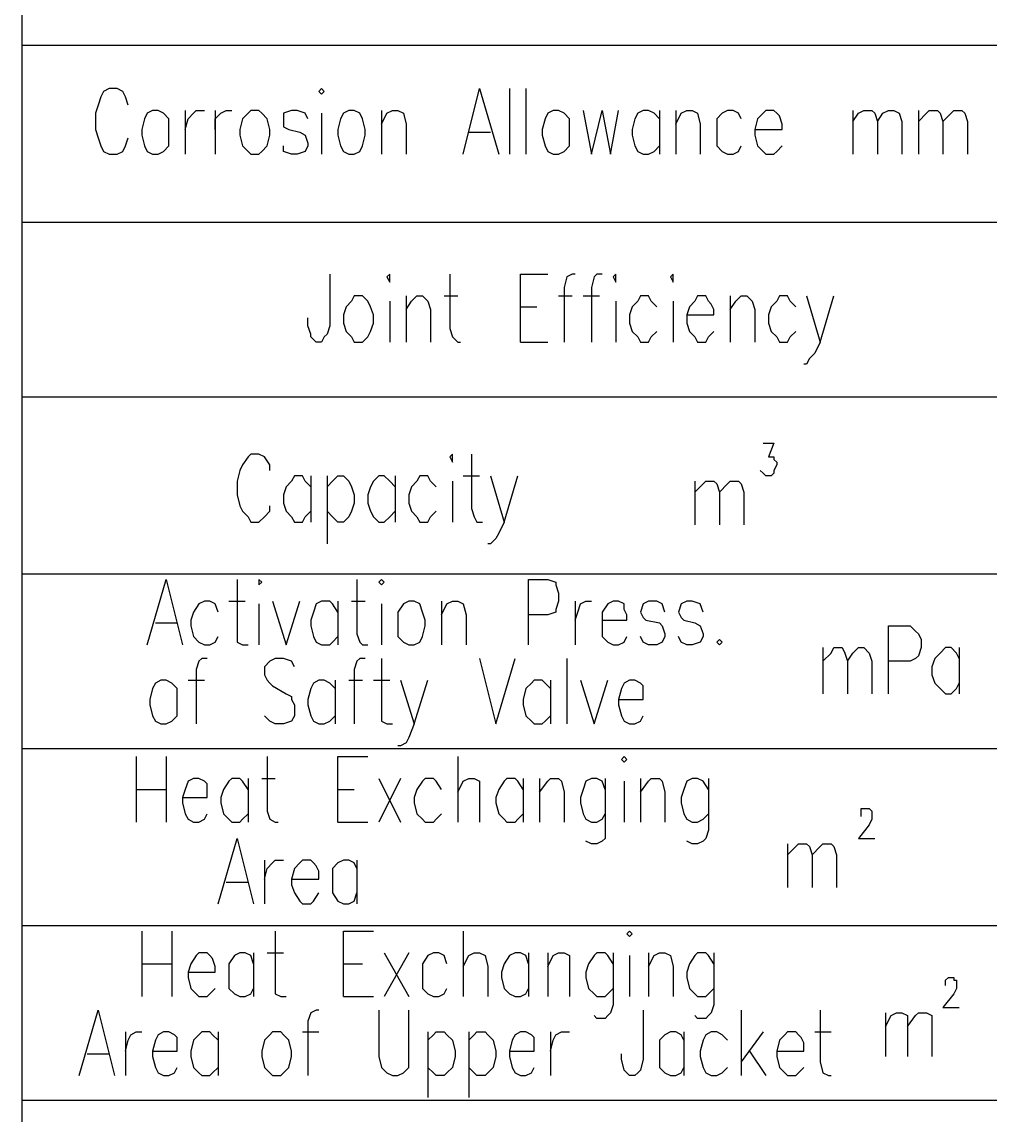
# Model space of a CAD drawing. Extents: x 0.3 to 16.2, y 0.3 to 22.9.
# Drawn here: x 11.143 to 12.328, y 18.955 to 20.292 of the extents above; entities that cross this region are included whole.
import ezdxf

# ---------------------------------------------------------------- set-up
doc = ezdxf.new("R2010")
doc.units = 0
doc.header["$MEASUREMENT"] = 0
doc.linetypes.add('AUSGEZOGEN', pattern=[0])
doc.layers.get('0').update_dxf_attribs({"linetype": 'AUSGEZOGEN'})

msp = doc.modelspace()

# ---------------------------------------------------------------- linework, layer by layer
for points in [[(11.1433, 22.63), (11.1433, 17.4067)], [(11.1433, 20.2633), (13.5633, 20.2633)], [(11.2733, 20.19), (11.27, 20.2), (11.27, 20.2), (11.2667, 20.2067), (11.2667, 20.2067), (11.26, 20.21), (11.26, 20.21), (11.25, 20.21), (11.25, 20.21), (11.2433, 20.2067), (11.2433, 20.2067), (11.24, 20.2), (11.24, 20.2), (11.2367, 20.19), (11.2367, 20.19), (11.2333, 20.18), (11.2333, 20.18), (11.2333, 20.16), (11.2333, 20.16), (11.2367, 20.15), (11.2367, 20.15), (11.24, 20.14), (11.24, 20.14), (11.2433, 20.1333), (11.2433, 20.1333), (11.25, 20.13), (11.25, 20.13), (11.26, 20.13), (11.26, 20.13), (11.2667, 20.1333), (11.2667, 20.1333), (11.27, 20.14), (11.27, 20.14), (11.2733, 20.15)], [(11.5067, 20.2067), (11.51, 20.2033), (11.51, 20.2033), (11.5133, 20.2067), (11.5133, 20.2067), (11.51, 20.21), (11.51, 20.21), (11.5067, 20.2067), (11.5067, 20.2067)], [(11.6833, 20.13), (11.7033, 20.21), (11.7033, 20.21), (11.7267, 20.13)], [(11.74, 20.21), (11.74, 20.13)], [(11.76, 20.21), (11.76, 20.13)], [(11.3033, 20.1833), (11.2967, 20.18), (11.2967, 20.18), (11.2933, 20.1733), (11.2933, 20.1733), (11.29, 20.16), (11.29, 20.16), (11.29, 20.1533), (11.29, 20.1533), (11.2933, 20.14), (11.2933, 20.14), (11.2967, 20.1333), (11.2967, 20.1333), (11.3033, 20.13), (11.3033, 20.13), (11.31, 20.13), (11.31, 20.13), (11.3167, 20.1333), (11.3167, 20.1333), (11.3233, 20.14), (11.3233, 20.14), (11.3233, 20.1733), (11.3233, 20.1733), (11.3167, 20.18), (11.3167, 20.18), (11.31, 20.1833), (11.31, 20.1833), (11.3033, 20.1833), (11.3033, 20.1833)], [(11.3433, 20.1833), (11.3433, 20.13)], [(11.3433, 20.16), (11.3467, 20.1733), (11.3467, 20.1733), (11.3533, 20.18), (11.3533, 20.18), (11.3567, 20.1833), (11.3567, 20.1833), (11.3667, 20.1833)], [(11.38, 20.1833), (11.38, 20.13)], [(11.38, 20.16), (11.38, 20.1733), (11.38, 20.1733), (11.3867, 20.18), (11.3867, 20.18), (11.3933, 20.1833), (11.3933, 20.1833), (11.4, 20.1833)], [(11.4233, 20.1833), (11.42, 20.18), (11.42, 20.18), (11.4133, 20.1733), (11.4133, 20.1733), (11.41, 20.16), (11.41, 20.16), (11.41, 20.1533), (11.41, 20.1533), (11.4133, 20.14), (11.4133, 20.14), (11.42, 20.1333), (11.42, 20.1333), (11.4233, 20.13), (11.4233, 20.13), (11.4333, 20.13), (11.4333, 20.13), (11.4367, 20.1333), (11.4367, 20.1333), (11.4433, 20.14), (11.4433, 20.14), (11.4467, 20.1533), (11.4467, 20.1533), (11.4467, 20.16), (11.4467, 20.16), (11.4433, 20.1733), (11.4433, 20.1733), (11.4367, 20.18), (11.4367, 20.18), (11.4333, 20.1833), (11.4333, 20.1833), (11.4233, 20.1833), (11.4233, 20.1833)], [(11.4933, 20.1733), (11.49, 20.18), (11.49, 20.18), (11.48, 20.1833), (11.48, 20.1833), (11.4733, 20.1833), (11.4733, 20.1833), (11.4633, 20.18), (11.4633, 20.18), (11.4633, 20.1633), (11.4633, 20.1633), (11.47, 20.16), (11.47, 20.16), (11.4833, 20.1567), (11.4833, 20.1567), (11.49, 20.1533), (11.49, 20.1533), (11.4933, 20.1433), (11.4933, 20.1433), (11.4933, 20.14), (11.4933, 20.14), (11.49, 20.1333), (11.49, 20.1333), (11.48, 20.13), (11.48, 20.13), (11.4733, 20.13), (11.4733, 20.13), (11.4633, 20.1333), (11.4633, 20.1333), (11.4633, 20.14)], [(11.51, 20.18), (11.51, 20.13)], [(11.5433, 20.1833), (11.5367, 20.18), (11.5367, 20.18), (11.5333, 20.1733), (11.5333, 20.1733), (11.53, 20.16), (11.53, 20.16), (11.53, 20.1533), (11.53, 20.1533), (11.5333, 20.14), (11.5333, 20.14), (11.5367, 20.1333), (11.5367, 20.1333), (11.5433, 20.13), (11.5433, 20.13), (11.55, 20.13), (11.55, 20.13), (11.5567, 20.1333), (11.5567, 20.1333), (11.56, 20.14), (11.56, 20.14), (11.5633, 20.1533), (11.5633, 20.1533), (11.5633, 20.16), (11.5633, 20.16), (11.56, 20.1733), (11.56, 20.1733), (11.5567, 20.18), (11.5567, 20.18), (11.55, 20.1833), (11.55, 20.1833), (11.5433, 20.1833), (11.5433, 20.1833)], [(11.5833, 20.1833), (11.5833, 20.13)], [(11.5833, 20.1667), (11.59, 20.18), (11.59, 20.18), (11.5967, 20.1833), (11.5967, 20.1833), (11.6033, 20.1833), (11.6033, 20.1833), (11.61, 20.18), (11.61, 20.18), (11.6133, 20.1667), (11.6133, 20.1667), (11.6133, 20.13)], [(11.7933, 20.1833), (11.7867, 20.18), (11.7867, 20.18), (11.7833, 20.1733), (11.7833, 20.1733), (11.78, 20.16), (11.78, 20.16), (11.78, 20.1533), (11.78, 20.1533), (11.7833, 20.14), (11.7833, 20.14), (11.7867, 20.1333), (11.7867, 20.1333), (11.7933, 20.13), (11.7933, 20.13), (11.8, 20.13), (11.8, 20.13), (11.8067, 20.1333), (11.8067, 20.1333), (11.8133, 20.14), (11.8133, 20.14), (11.8133, 20.1733), (11.8133, 20.1733), (11.8067, 20.18), (11.8067, 20.18), (11.8, 20.1833), (11.8, 20.1833), (11.7933, 20.1833), (11.7933, 20.1833)], [(11.83, 20.1833), (11.84, 20.13), (11.84, 20.13), (11.8533, 20.1833), (11.8533, 20.1833), (11.8633, 20.13), (11.8633, 20.13), (11.8733, 20.1833)], [(11.9233, 20.1733), (11.9167, 20.18), (11.9167, 20.18), (11.91, 20.1833), (11.91, 20.1833), (11.9033, 20.1833), (11.9033, 20.1833), (11.8967, 20.18), (11.8967, 20.18), (11.8933, 20.1733), (11.8933, 20.1733), (11.89, 20.16), (11.89, 20.16), (11.89, 20.1533), (11.89, 20.1533), (11.8933, 20.14), (11.8933, 20.14), (11.8967, 20.1333), (11.8967, 20.1333), (11.9033, 20.13), (11.9033, 20.13), (11.91, 20.13), (11.91, 20.13), (11.9167, 20.1333), (11.9167, 20.1333), (11.9233, 20.14)], [(11.9233, 20.1833), (11.9233, 20.13)], [(11.9433, 20.1833), (11.9433, 20.13)], [(11.9433, 20.1667), (11.95, 20.18), (11.95, 20.18), (11.9567, 20.1833), (11.9567, 20.1833), (11.9633, 20.1833), (11.9633, 20.1833), (11.97, 20.18), (11.97, 20.18), (11.9733, 20.1667), (11.9733, 20.1667), (11.9733, 20.13)], [(12.0233, 20.1733), (12.02, 20.18), (12.02, 20.18), (12.0133, 20.1833), (12.0133, 20.1833), (12.0067, 20.1833), (12.0067, 20.1833), (12, 20.18), (12, 20.18), (11.9933, 20.1733), (11.9933, 20.1733), (11.9933, 20.14), (11.9933, 20.14), (12, 20.1333), (12, 20.1333), (12.0067, 20.13), (12.0067, 20.13), (12.0133, 20.13), (12.0133, 20.13), (12.02, 20.1333), (12.02, 20.1333), (12.0233, 20.14)], [(12.04, 20.16), (12.0733, 20.16), (12.0733, 20.16), (12.0733, 20.1667), (12.0733, 20.1667), (12.07, 20.1767), (12.07, 20.1767), (12.0667, 20.18), (12.0667, 20.18), (12.0633, 20.1833), (12.0633, 20.1833), (12.0533, 20.1833), (12.0533, 20.1833), (12.05, 20.18), (12.05, 20.18), (12.0433, 20.1733), (12.0433, 20.1733), (12.04, 20.16), (12.04, 20.16), (12.04, 20.1533), (12.04, 20.1533), (12.0433, 20.14), (12.0433, 20.14), (12.05, 20.1333), (12.05, 20.1333), (12.0533, 20.13), (12.0533, 20.13), (12.0633, 20.13), (12.0633, 20.13), (12.0667, 20.1333), (12.0667, 20.1333), (12.0733, 20.14)], [(12.16, 20.1833), (12.16, 20.13)], [(12.16, 20.17), (12.1667, 20.18), (12.1667, 20.18), (12.1733, 20.1833), (12.1733, 20.1833), (12.1833, 20.1833), (12.1833, 20.1833), (12.1867, 20.18), (12.1867, 20.18), (12.19, 20.17), (12.19, 20.17), (12.19, 20.13)], [(12.19, 20.17), (12.1967, 20.18), (12.1967, 20.18), (12.2033, 20.1833), (12.2033, 20.1833), (12.21, 20.1833), (12.21, 20.1833), (12.2167, 20.18), (12.2167, 20.18), (12.22, 20.17), (12.22, 20.17), (12.22, 20.13)], [(12.24, 20.1833), (12.24, 20.13)], [(12.24, 20.17), (12.25, 20.18), (12.25, 20.18), (12.2533, 20.1833), (12.2533, 20.1833), (12.2633, 20.1833), (12.2633, 20.1833), (12.2667, 20.18), (12.2667, 20.18), (12.27, 20.17), (12.27, 20.17), (12.27, 20.13)], [(12.27, 20.17), (12.28, 20.18), (12.28, 20.18), (12.2833, 20.1833), (12.2833, 20.1833), (12.2933, 20.1833), (12.2933, 20.1833), (12.2967, 20.18), (12.2967, 20.18), (12.3, 20.17), (12.3, 20.17), (12.3, 20.13)], [(11.69, 20.1567), (11.7167, 20.1567)], [(11.1433, 20.0467), (13.5633, 20.0467)], [(11.52, 19.9833), (11.52, 19.92), (11.52, 19.92), (11.5167, 19.91), (11.5167, 19.91), (11.5133, 19.9067), (11.5133, 19.9067), (11.51, 19.9), (11.51, 19.9), (11.5033, 19.9), (11.5033, 19.9), (11.4967, 19.9067), (11.4967, 19.9067), (11.4967, 19.91), (11.4967, 19.91), (11.4933, 19.92), (11.4933, 19.92), (11.4933, 19.93)], [(11.59, 19.98), (11.5933, 19.9733), (11.5933, 19.9733), (11.5933, 19.9833), (11.5933, 19.9833), (11.59, 19.98), (11.59, 19.98)], [(11.6667, 19.9833), (11.6667, 19.9167), (11.6667, 19.9167), (11.67, 19.9067), (11.67, 19.9067), (11.6767, 19.9), (11.6767, 19.9), (11.68, 19.9)], [(11.7533, 19.9), (11.7533, 19.9833), (11.7533, 19.9833), (11.7867, 19.9833)], [(11.82, 19.9833), (11.8167, 19.9833), (11.8167, 19.9833), (11.81, 19.98), (11.81, 19.98), (11.8067, 19.9667), (11.8067, 19.9667), (11.8067, 19.9)], [(11.8533, 19.9833), (11.8467, 19.9833), (11.8467, 19.9833), (11.8433, 19.98), (11.8433, 19.98), (11.84, 19.9667), (11.84, 19.9667), (11.84, 19.9)], [(11.8667, 19.98), (11.87, 19.9733), (11.87, 19.9733), (11.87, 19.9833), (11.87, 19.9833), (11.8667, 19.98), (11.8667, 19.98)], [(11.9367, 19.98), (11.94, 19.9733), (11.94, 19.9733), (11.94, 19.9833), (11.94, 19.9833), (11.9367, 19.98), (11.9367, 19.98)], [(11.55, 19.9567), (11.5467, 19.95), (11.5467, 19.95), (11.54, 19.9433), (11.54, 19.9433), (11.5367, 19.9333), (11.5367, 19.9333), (11.5367, 19.9233), (11.5367, 19.9233), (11.54, 19.9133), (11.54, 19.9133), (11.5467, 19.9067), (11.5467, 19.9067), (11.55, 19.9), (11.55, 19.9), (11.56, 19.9), (11.56, 19.9), (11.5667, 19.9067), (11.5667, 19.9067), (11.57, 19.9133), (11.57, 19.9133), (11.5733, 19.9233), (11.5733, 19.9233), (11.5733, 19.9333), (11.5733, 19.9333), (11.57, 19.9433), (11.57, 19.9433), (11.5667, 19.95), (11.5667, 19.95), (11.56, 19.9567), (11.56, 19.9567), (11.55, 19.9567), (11.55, 19.9567)], [(11.6133, 19.9567), (11.6133, 19.9)], [(11.6133, 19.94), (11.62, 19.95), (11.62, 19.95), (11.6267, 19.9567), (11.6267, 19.9567), (11.6333, 19.9567), (11.6333, 19.9567), (11.64, 19.95), (11.64, 19.95), (11.6433, 19.94), (11.6433, 19.94), (11.6433, 19.9)], [(11.66, 19.9567), (11.6767, 19.9567)], [(11.8, 19.9567), (11.8167, 19.9567)], [(11.83, 19.9567), (11.85, 19.9567)], [(11.92, 19.9433), (11.9133, 19.95), (11.9133, 19.95), (11.91, 19.9567), (11.91, 19.9567), (11.9, 19.9567), (11.9, 19.9567), (11.8967, 19.95), (11.8967, 19.95), (11.89, 19.9433), (11.89, 19.9433), (11.8867, 19.9333), (11.8867, 19.9333), (11.8867, 19.9233), (11.8867, 19.9233), (11.89, 19.9133), (11.89, 19.9133), (11.8967, 19.9067), (11.8967, 19.9067), (11.9, 19.9), (11.9, 19.9), (11.91, 19.9), (11.91, 19.9), (11.9133, 19.9067), (11.9133, 19.9067), (11.92, 19.9133)], [(11.9567, 19.9333), (11.99, 19.9333), (11.99, 19.9333), (11.99, 19.94), (11.99, 19.94), (11.9867, 19.9467), (11.9867, 19.9467), (11.9833, 19.95), (11.9833, 19.95), (11.98, 19.9567), (11.98, 19.9567), (11.97, 19.9567), (11.97, 19.9567), (11.9667, 19.95), (11.9667, 19.95), (11.96, 19.9433), (11.96, 19.9433), (11.9567, 19.9333), (11.9567, 19.9333), (11.9567, 19.9233), (11.9567, 19.9233), (11.96, 19.9133), (11.96, 19.9133), (11.9667, 19.9067), (11.9667, 19.9067), (11.97, 19.9), (11.97, 19.9), (11.98, 19.9), (11.98, 19.9), (11.9833, 19.9067), (11.9833, 19.9067), (11.99, 19.9133)], [(12.01, 19.9567), (12.01, 19.9)], [(12.01, 19.94), (12.0167, 19.95), (12.0167, 19.95), (12.0233, 19.9567), (12.0233, 19.9567), (12.03, 19.9567), (12.03, 19.9567), (12.0367, 19.95), (12.0367, 19.95), (12.04, 19.94), (12.04, 19.94), (12.04, 19.9)], [(12.09, 19.9433), (12.0833, 19.95), (12.0833, 19.95), (12.08, 19.9567), (12.08, 19.9567), (12.07, 19.9567), (12.07, 19.9567), (12.0667, 19.95), (12.0667, 19.95), (12.06, 19.9433), (12.06, 19.9433), (12.0567, 19.9333), (12.0567, 19.9333), (12.0567, 19.9233), (12.0567, 19.9233), (12.06, 19.9133), (12.06, 19.9133), (12.0667, 19.9067), (12.0667, 19.9067), (12.07, 19.9), (12.07, 19.9), (12.08, 19.9), (12.08, 19.9), (12.0833, 19.9067), (12.0833, 19.9067), (12.09, 19.9133)], [(12.1033, 19.9567), (12.12, 19.9), (12.12, 19.9), (12.1367, 19.9567)], [(11.5933, 19.95), (11.5933, 19.9)], [(11.7533, 19.9433), (11.7733, 19.9433)], [(11.87, 19.95), (11.87, 19.9)], [(11.94, 19.95), (11.94, 19.9)], [(11.7533, 19.9), (11.7867, 19.9)], [(12.12, 19.9), (12.1133, 19.8867), (12.1133, 19.8867), (12.1067, 19.88), (12.1067, 19.88), (12.1033, 19.8733), (12.1033, 19.8733), (12.1, 19.8733)], [(11.1433, 19.8333), (13.5633, 19.8333)], [(12.05, 19.7767), (12.0633, 19.7767), (12.0633, 19.7767), (12.0567, 19.76), (12.0567, 19.76), (12.0633, 19.76), (12.0633, 19.76), (12.0633, 19.7567), (12.0633, 19.7567), (12.0667, 19.7533), (12.0667, 19.7533), (12.0667, 19.75), (12.0667, 19.75), (12.0633, 19.7433), (12.0633, 19.7433), (12.0633, 19.74), (12.0633, 19.74), (12.06, 19.7367), (12.06, 19.7367), (12.0533, 19.7367), (12.0533, 19.7367), (12.05, 19.74), (12.05, 19.74), (12.0467, 19.7433)], [(11.4467, 19.7433), (11.4467, 19.75), (11.4467, 19.75), (11.44, 19.76), (11.44, 19.76), (11.4333, 19.7633), (11.4333, 19.7633), (11.4233, 19.7633), (11.4233, 19.7633), (11.42, 19.76), (11.42, 19.76), (11.4133, 19.75), (11.4133, 19.75), (11.41, 19.7433), (11.41, 19.7433), (11.4067, 19.73), (11.4067, 19.73), (11.4067, 19.7133), (11.4067, 19.7133), (11.41, 19.7), (11.41, 19.7), (11.4133, 19.6933), (11.4133, 19.6933), (11.42, 19.6867), (11.42, 19.6867), (11.4233, 19.68), (11.4233, 19.68), (11.4333, 19.68), (11.4333, 19.68), (11.44, 19.6867), (11.44, 19.6867), (11.4467, 19.6933), (11.4467, 19.6933), (11.4467, 19.7)], [(11.6667, 19.76), (11.67, 19.7533), (11.67, 19.7533), (11.67, 19.7633), (11.67, 19.7633), (11.6667, 19.76), (11.6667, 19.76)], [(11.6933, 19.7633), (11.6933, 19.6967), (11.6933, 19.6967), (11.6967, 19.6867), (11.6967, 19.6867), (11.7, 19.68), (11.7, 19.68), (11.7067, 19.68)], [(11.4967, 19.7233), (11.49, 19.73), (11.49, 19.73), (11.4867, 19.7367), (11.4867, 19.7367), (11.4767, 19.7367), (11.4767, 19.7367), (11.4733, 19.73), (11.4733, 19.73), (11.4667, 19.7233), (11.4667, 19.7233), (11.4633, 19.7133), (11.4633, 19.7133), (11.4633, 19.7033), (11.4633, 19.7033), (11.4667, 19.6933), (11.4667, 19.6933), (11.4733, 19.6867), (11.4733, 19.6867), (11.4767, 19.68), (11.4767, 19.68), (11.4867, 19.68), (11.4867, 19.68), (11.49, 19.6867), (11.49, 19.6867), (11.4967, 19.6933)], [(11.4967, 19.7367), (11.4967, 19.68)], [(11.5167, 19.7367), (11.5167, 19.6533)], [(11.5167, 19.7233), (11.5233, 19.73), (11.5233, 19.73), (11.53, 19.7367), (11.53, 19.7367), (11.5367, 19.7367), (11.5367, 19.7367), (11.5433, 19.73), (11.5433, 19.73), (11.5467, 19.7233), (11.5467, 19.7233), (11.55, 19.7133), (11.55, 19.7133), (11.55, 19.7033), (11.55, 19.7033), (11.5467, 19.6933), (11.5467, 19.6933), (11.5433, 19.6867), (11.5433, 19.6867), (11.5367, 19.68), (11.5367, 19.68), (11.53, 19.68), (11.53, 19.68), (11.5233, 19.6867), (11.5233, 19.6867), (11.5167, 19.6933)], [(11.6, 19.7233), (11.5933, 19.73), (11.5933, 19.73), (11.5867, 19.7367), (11.5867, 19.7367), (11.58, 19.7367), (11.58, 19.7367), (11.5733, 19.73), (11.5733, 19.73), (11.57, 19.7233), (11.57, 19.7233), (11.5667, 19.7133), (11.5667, 19.7133), (11.5667, 19.7033), (11.5667, 19.7033), (11.57, 19.6933), (11.57, 19.6933), (11.5733, 19.6867), (11.5733, 19.6867), (11.58, 19.68), (11.58, 19.68), (11.5867, 19.68), (11.5867, 19.68), (11.5933, 19.6867), (11.5933, 19.6867), (11.6, 19.6933)], [(11.6, 19.7367), (11.6, 19.68)], [(11.65, 19.7233), (11.6433, 19.73), (11.6433, 19.73), (11.64, 19.7367), (11.64, 19.7367), (11.63, 19.7367), (11.63, 19.7367), (11.6267, 19.73), (11.6267, 19.73), (11.62, 19.7233), (11.62, 19.7233), (11.6167, 19.7133), (11.6167, 19.7133), (11.6167, 19.7033), (11.6167, 19.7033), (11.62, 19.6933), (11.62, 19.6933), (11.6267, 19.6867), (11.6267, 19.6867), (11.63, 19.68), (11.63, 19.68), (11.64, 19.68), (11.64, 19.68), (11.6433, 19.6867), (11.6433, 19.6867), (11.65, 19.6933)], [(11.67, 19.73), (11.67, 19.68)], [(11.6833, 19.7367), (11.7033, 19.7367)], [(11.7167, 19.7367), (11.7333, 19.68), (11.7333, 19.68), (11.75, 19.7367)], [(11.9667, 19.73), (11.9667, 19.6767)], [(11.9667, 19.7167), (11.9767, 19.7267), (11.9767, 19.7267), (11.98, 19.73), (11.98, 19.73), (11.99, 19.73), (11.99, 19.73), (11.9933, 19.7267), (11.9933, 19.7267), (11.9967, 19.7167), (11.9967, 19.7167), (11.9967, 19.6767)], [(11.9967, 19.7167), (12.0067, 19.7267), (12.0067, 19.7267), (12.01, 19.73), (12.01, 19.73), (12.02, 19.73), (12.02, 19.73), (12.0233, 19.7267), (12.0233, 19.7267), (12.0267, 19.7167), (12.0267, 19.7167), (12.0267, 19.6767)], [(11.7333, 19.68), (11.7267, 19.6667), (11.7267, 19.6667), (11.7233, 19.66), (11.7233, 19.66), (11.7167, 19.6533), (11.7167, 19.6533), (11.7133, 19.6533)], [(11.1433, 19.6167), (13.5633, 19.6167)], [(11.2967, 19.53), (11.32, 19.61), (11.32, 19.61), (11.34, 19.53)], [(11.4067, 19.61), (11.4067, 19.5333), (11.4067, 19.5333), (11.4133, 19.53), (11.4133, 19.53), (11.42, 19.53)], [(11.4333, 19.6067), (11.4333, 19.6033), (11.4333, 19.6033), (11.4367, 19.6067), (11.4367, 19.6067), (11.4333, 19.61), (11.4333, 19.61), (11.4333, 19.6067), (11.4333, 19.6067)], [(11.5533, 19.61), (11.5533, 19.5433), (11.5533, 19.5433), (11.5567, 19.5333), (11.5567, 19.5333), (11.56, 19.53), (11.56, 19.53), (11.5667, 19.53)], [(11.58, 19.6067), (11.5833, 19.6033), (11.5833, 19.6033), (11.5867, 19.6067), (11.5867, 19.6067), (11.5833, 19.61), (11.5833, 19.61), (11.58, 19.6067), (11.58, 19.6067)], [(11.7633, 19.53), (11.7633, 19.61), (11.7633, 19.61), (11.7867, 19.61), (11.7867, 19.61), (11.7967, 19.6067), (11.7967, 19.6067), (11.7967, 19.6033), (11.7967, 19.6033), (11.8, 19.5933), (11.8, 19.5933), (11.8, 19.5833), (11.8, 19.5833), (11.7967, 19.5733), (11.7967, 19.5733), (11.7967, 19.57), (11.7967, 19.57), (11.7867, 19.5667), (11.7867, 19.5667), (11.7633, 19.5667)], [(11.3833, 19.57), (11.38, 19.58), (11.38, 19.58), (11.3733, 19.5833), (11.3733, 19.5833), (11.3667, 19.5833), (11.3667, 19.5833), (11.36, 19.58), (11.36, 19.58), (11.3533, 19.57), (11.3533, 19.57), (11.35, 19.56), (11.35, 19.56), (11.35, 19.5533), (11.35, 19.5533), (11.3533, 19.54), (11.3533, 19.54), (11.36, 19.5333), (11.36, 19.5333), (11.3667, 19.53), (11.3667, 19.53), (11.3733, 19.53), (11.3733, 19.53), (11.38, 19.5333), (11.38, 19.5333), (11.3833, 19.54)], [(11.3967, 19.5833), (11.4167, 19.5833)], [(11.45, 19.5833), (11.4667, 19.53), (11.4667, 19.53), (11.4833, 19.5833)], [(11.53, 19.57), (11.5233, 19.58), (11.5233, 19.58), (11.52, 19.5833), (11.52, 19.5833), (11.51, 19.5833), (11.51, 19.5833), (11.5033, 19.58), (11.5033, 19.58), (11.5, 19.57), (11.5, 19.57), (11.4967, 19.56), (11.4967, 19.56), (11.4967, 19.5533), (11.4967, 19.5533), (11.5, 19.54), (11.5, 19.54), (11.5033, 19.5333), (11.5033, 19.5333), (11.51, 19.53), (11.51, 19.53), (11.52, 19.53), (11.52, 19.53), (11.5233, 19.5333), (11.5233, 19.5333), (11.53, 19.54)], [(11.53, 19.5833), (11.53, 19.53)], [(11.5467, 19.5833), (11.5633, 19.5833)], [(11.6167, 19.5833), (11.61, 19.58), (11.61, 19.58), (11.6033, 19.57), (11.6033, 19.57), (11.6033, 19.54), (11.6033, 19.54), (11.61, 19.5333), (11.61, 19.5333), (11.6167, 19.53), (11.6167, 19.53), (11.6233, 19.53), (11.6233, 19.53), (11.63, 19.5333), (11.63, 19.5333), (11.6333, 19.54), (11.6333, 19.54), (11.6367, 19.5533), (11.6367, 19.5533), (11.6367, 19.56), (11.6367, 19.56), (11.6333, 19.57), (11.6333, 19.57), (11.63, 19.58), (11.63, 19.58), (11.6233, 19.5833), (11.6233, 19.5833), (11.6167, 19.5833), (11.6167, 19.5833)], [(11.6567, 19.5833), (11.6567, 19.53)], [(11.6567, 19.5667), (11.6633, 19.58), (11.6633, 19.58), (11.67, 19.5833), (11.67, 19.5833), (11.6767, 19.5833), (11.6767, 19.5833), (11.6833, 19.58), (11.6833, 19.58), (11.6867, 19.5667), (11.6867, 19.5667), (11.6867, 19.53)], [(11.82, 19.5833), (11.82, 19.53)], [(11.82, 19.56), (11.8233, 19.57), (11.8233, 19.57), (11.8267, 19.58), (11.8267, 19.58), (11.8333, 19.5833), (11.8333, 19.5833), (11.84, 19.5833)], [(11.8533, 19.56), (11.8833, 19.56), (11.8833, 19.56), (11.8833, 19.5667), (11.8833, 19.5667), (11.88, 19.5733), (11.88, 19.5733), (11.88, 19.58), (11.88, 19.58), (11.8733, 19.5833), (11.8733, 19.5833), (11.8667, 19.5833), (11.8667, 19.5833), (11.86, 19.58), (11.86, 19.58), (11.8533, 19.57), (11.8533, 19.57), (11.8533, 19.54), (11.8533, 19.54), (11.86, 19.5333), (11.86, 19.5333), (11.8667, 19.53), (11.8667, 19.53), (11.8733, 19.53), (11.8733, 19.53), (11.88, 19.5333), (11.88, 19.5333), (11.8833, 19.54)], [(11.93, 19.57), (11.9267, 19.58), (11.9267, 19.58), (11.92, 19.5833), (11.92, 19.5833), (11.91, 19.5833), (11.91, 19.5833), (11.9033, 19.58), (11.9033, 19.58), (11.9, 19.57), (11.9, 19.57), (11.9033, 19.5633), (11.9033, 19.5633), (11.9067, 19.56), (11.9067, 19.56), (11.9233, 19.5567), (11.9233, 19.5567), (11.9267, 19.5533), (11.9267, 19.5533), (11.93, 19.5433), (11.93, 19.5433), (11.93, 19.54), (11.93, 19.54), (11.9267, 19.5333), (11.9267, 19.5333), (11.92, 19.53), (11.92, 19.53), (11.91, 19.53), (11.91, 19.53), (11.9033, 19.5333), (11.9033, 19.5333), (11.9, 19.54)], [(11.9767, 19.57), (11.9733, 19.58), (11.9733, 19.58), (11.9633, 19.5833), (11.9633, 19.5833), (11.9567, 19.5833), (11.9567, 19.5833), (11.95, 19.58), (11.95, 19.58), (11.9467, 19.57), (11.9467, 19.57), (11.95, 19.5633), (11.95, 19.5633), (11.9533, 19.56), (11.9533, 19.56), (11.9667, 19.5567), (11.9667, 19.5567), (11.9733, 19.5533), (11.9733, 19.5533), (11.9767, 19.5433), (11.9767, 19.5433), (11.9767, 19.54), (11.9767, 19.54), (11.9733, 19.5333), (11.9733, 19.5333), (11.9633, 19.53), (11.9633, 19.53), (11.9567, 19.53), (11.9567, 19.53), (11.95, 19.5333), (11.95, 19.5333), (11.9467, 19.54)], [(11.4333, 19.58), (11.4333, 19.53)], [(11.5833, 19.58), (11.5833, 19.53)], [(11.3067, 19.5567), (11.3333, 19.5567)], [(12.2033, 19.47), (12.2033, 19.5533), (12.2033, 19.5533), (12.23, 19.5533), (12.23, 19.5533), (12.2367, 19.5467), (12.2367, 19.5467), (12.24, 19.5433), (12.24, 19.5433), (12.2433, 19.5367), (12.2433, 19.5367), (12.2433, 19.5267), (12.2433, 19.5267), (12.24, 19.5167), (12.24, 19.5167), (12.2367, 19.5133), (12.2367, 19.5133), (12.23, 19.51), (12.23, 19.51), (12.2033, 19.51)], [(11.9967, 19.5367), (11.9933, 19.5333), (11.9933, 19.5333), (11.9967, 19.53), (11.9967, 19.53), (12, 19.5333), (12, 19.5333), (11.9967, 19.5367), (11.9967, 19.5367)], [(12.1233, 19.5267), (12.1233, 19.47)], [(12.1233, 19.51), (12.1333, 19.52), (12.1333, 19.52), (12.1367, 19.5267), (12.1367, 19.5267), (12.1467, 19.5267), (12.1467, 19.5267), (12.15, 19.52), (12.15, 19.52), (12.1533, 19.51), (12.1533, 19.51), (12.1533, 19.47)], [(12.1533, 19.51), (12.16, 19.52), (12.16, 19.52), (12.1667, 19.5267), (12.1667, 19.5267), (12.1733, 19.5267), (12.1733, 19.5267), (12.18, 19.52), (12.18, 19.52), (12.1833, 19.51), (12.1833, 19.51), (12.1833, 19.47)], [(12.29, 19.5133), (12.2867, 19.52), (12.2867, 19.52), (12.28, 19.5267), (12.28, 19.5267), (12.2733, 19.5267), (12.2733, 19.5267), (12.2667, 19.52), (12.2667, 19.52), (12.26, 19.5133), (12.26, 19.5133), (12.2567, 19.5033), (12.2567, 19.5033), (12.2567, 19.4933), (12.2567, 19.4933), (12.26, 19.4833), (12.26, 19.4833), (12.2667, 19.4767), (12.2667, 19.4767), (12.2733, 19.47), (12.2733, 19.47), (12.28, 19.47), (12.28, 19.47), (12.2867, 19.4767), (12.2867, 19.4767), (12.29, 19.4833)], [(12.29, 19.5267), (12.29, 19.47)], [(11.37, 19.5133), (11.3633, 19.5133), (11.3633, 19.5133), (11.36, 19.51), (11.36, 19.51), (11.3567, 19.5), (11.3567, 19.5), (11.3567, 19.4333)], [(11.4767, 19.5033), (11.4733, 19.51), (11.4733, 19.51), (11.4633, 19.5133), (11.4633, 19.5133), (11.4533, 19.5133), (11.4533, 19.5133), (11.4467, 19.51), (11.4467, 19.51), (11.44, 19.5033), (11.44, 19.5033), (11.44, 19.4933), (11.44, 19.4933), (11.4433, 19.4867), (11.4433, 19.4867), (11.4467, 19.4833), (11.4467, 19.4833), (11.45, 19.48), (11.45, 19.48), (11.4667, 19.47), (11.4667, 19.47), (11.4733, 19.4667), (11.4733, 19.4667), (11.4733, 19.4633), (11.4733, 19.4633), (11.4767, 19.4567), (11.4767, 19.4567), (11.4767, 19.4433), (11.4767, 19.4433), (11.4733, 19.4367), (11.4733, 19.4367), (11.4633, 19.4333), (11.4633, 19.4333), (11.4533, 19.4333), (11.4533, 19.4333), (11.4467, 19.4367), (11.4467, 19.4367), (11.44, 19.4433)], [(11.5633, 19.5133), (11.5567, 19.5133), (11.5567, 19.5133), (11.5533, 19.51), (11.5533, 19.51), (11.55, 19.5), (11.55, 19.5), (11.55, 19.4333)], [(11.5833, 19.5133), (11.5833, 19.4367), (11.5833, 19.4367), (11.59, 19.4333), (11.59, 19.4333), (11.5967, 19.4333)], [(11.7033, 19.5133), (11.7233, 19.4333), (11.7233, 19.4333), (11.7467, 19.5133)], [(11.81, 19.5133), (11.81, 19.4333)], [(11.3133, 19.4867), (11.3067, 19.4833), (11.3067, 19.4833), (11.3033, 19.4767), (11.3033, 19.4767), (11.3, 19.4633), (11.3, 19.4633), (11.3, 19.4567), (11.3, 19.4567), (11.3033, 19.4433), (11.3033, 19.4433), (11.3067, 19.4367), (11.3067, 19.4367), (11.3133, 19.4333), (11.3133, 19.4333), (11.32, 19.4333), (11.32, 19.4333), (11.3267, 19.4367), (11.3267, 19.4367), (11.3333, 19.4433), (11.3333, 19.4433), (11.3333, 19.4767), (11.3333, 19.4767), (11.3267, 19.4833), (11.3267, 19.4833), (11.32, 19.4867), (11.32, 19.4867), (11.3133, 19.4867), (11.3133, 19.4867)], [(11.3467, 19.4867), (11.3667, 19.4867)], [(11.5267, 19.4767), (11.52, 19.4833), (11.52, 19.4833), (11.5133, 19.4867), (11.5133, 19.4867), (11.5067, 19.4867), (11.5067, 19.4867), (11.5, 19.4833), (11.5, 19.4833), (11.4967, 19.4767), (11.4967, 19.4767), (11.4933, 19.4633), (11.4933, 19.4633), (11.4933, 19.4567), (11.4933, 19.4567), (11.4967, 19.4433), (11.4967, 19.4433), (11.5, 19.4367), (11.5, 19.4367), (11.5067, 19.4333), (11.5067, 19.4333), (11.5133, 19.4333), (11.5133, 19.4333), (11.52, 19.4367), (11.52, 19.4367), (11.5267, 19.4433)], [(11.5267, 19.4867), (11.5267, 19.4333)], [(11.5433, 19.4867), (11.56, 19.4867)], [(11.5733, 19.4867), (11.5933, 19.4867)], [(11.6067, 19.4867), (11.6233, 19.4333), (11.6233, 19.4333), (11.64, 19.4867)], [(11.79, 19.4767), (11.7833, 19.4833), (11.7833, 19.4833), (11.78, 19.4867), (11.78, 19.4867), (11.77, 19.4867), (11.77, 19.4867), (11.7667, 19.4833), (11.7667, 19.4833), (11.76, 19.4767), (11.76, 19.4767), (11.7567, 19.4633), (11.7567, 19.4633), (11.7567, 19.4567), (11.7567, 19.4567), (11.76, 19.4433), (11.76, 19.4433), (11.7667, 19.4367), (11.7667, 19.4367), (11.77, 19.4333), (11.77, 19.4333), (11.78, 19.4333), (11.78, 19.4333), (11.7833, 19.4367), (11.7833, 19.4367), (11.79, 19.4433)], [(11.79, 19.4867), (11.79, 19.4333)], [(11.8267, 19.4867), (11.8433, 19.4333), (11.8433, 19.4333), (11.86, 19.4867)], [(11.8733, 19.4633), (11.9033, 19.4633), (11.9033, 19.4633), (11.9033, 19.47), (11.9033, 19.47), (11.9033, 19.48), (11.9033, 19.48), (11.9, 19.4833), (11.9, 19.4833), (11.8933, 19.4867), (11.8933, 19.4867), (11.8867, 19.4867), (11.8867, 19.4867), (11.88, 19.4833), (11.88, 19.4833), (11.8767, 19.4767), (11.8767, 19.4767), (11.8733, 19.4633), (11.8733, 19.4633), (11.8733, 19.4567), (11.8733, 19.4567), (11.8767, 19.4433), (11.8767, 19.4433), (11.88, 19.4367), (11.88, 19.4367), (11.8867, 19.4333), (11.8867, 19.4333), (11.8933, 19.4333), (11.8933, 19.4333), (11.9, 19.4367), (11.9, 19.4367), (11.9033, 19.4433)], [(11.6233, 19.4333), (11.6167, 19.4167), (11.6167, 19.4167), (11.6133, 19.41), (11.6133, 19.41), (11.6067, 19.4067), (11.6067, 19.4067), (11.6033, 19.4067)], [(11.1433, 19.4033), (13.5633, 19.4033)], [(11.2833, 19.3933), (11.2833, 19.3133)], [(11.32, 19.3933), (11.32, 19.3133)], [(11.4433, 19.3933), (11.4433, 19.3267), (11.4433, 19.3267), (11.4467, 19.3167), (11.4467, 19.3167), (11.4533, 19.3133), (11.4533, 19.3133), (11.4567, 19.3133)], [(11.53, 19.3133), (11.53, 19.3933), (11.53, 19.3933), (11.5667, 19.3933)], [(11.6767, 19.3933), (11.6767, 19.3133)], [(11.8767, 19.39), (11.88, 19.3867), (11.88, 19.3867), (11.8833, 19.39), (11.8833, 19.39), (11.88, 19.3933), (11.88, 19.3933), (11.8767, 19.39), (11.8767, 19.39)], [(11.34, 19.3433), (11.37, 19.3433), (11.37, 19.3433), (11.37, 19.35), (11.37, 19.35), (11.37, 19.36), (11.37, 19.36), (11.3667, 19.3633), (11.3667, 19.3633), (11.36, 19.3667), (11.36, 19.3667), (11.3533, 19.3667), (11.3533, 19.3667), (11.3467, 19.3633), (11.3467, 19.3633), (11.3433, 19.3533), (11.3433, 19.3533), (11.34, 19.3433), (11.34, 19.3433), (11.34, 19.3367), (11.34, 19.3367), (11.3433, 19.3233), (11.3433, 19.3233), (11.3467, 19.3167), (11.3467, 19.3167), (11.3533, 19.3133), (11.3533, 19.3133), (11.36, 19.3133), (11.36, 19.3133), (11.3667, 19.3167), (11.3667, 19.3167), (11.37, 19.3233)], [(11.42, 19.3533), (11.4133, 19.3633), (11.4133, 19.3633), (11.41, 19.3667), (11.41, 19.3667), (11.4, 19.3667), (11.4, 19.3667), (11.3967, 19.3633), (11.3967, 19.3633), (11.39, 19.3533), (11.39, 19.3533), (11.3867, 19.3433), (11.3867, 19.3433), (11.3867, 19.3367), (11.3867, 19.3367), (11.39, 19.3233), (11.39, 19.3233), (11.3967, 19.3167), (11.3967, 19.3167), (11.4, 19.3133), (11.4, 19.3133), (11.41, 19.3133), (11.41, 19.3133), (11.4133, 19.3167), (11.4133, 19.3167), (11.42, 19.3233)], [(11.42, 19.3667), (11.42, 19.3133)], [(11.4367, 19.3667), (11.4533, 19.3667)], [(11.58, 19.3667), (11.6067, 19.3133)], [(11.6067, 19.3667), (11.58, 19.3133)], [(11.6567, 19.3533), (11.65, 19.3633), (11.65, 19.3633), (11.6467, 19.3667), (11.6467, 19.3667), (11.6367, 19.3667), (11.6367, 19.3667), (11.6333, 19.3633), (11.6333, 19.3633), (11.6267, 19.3533), (11.6267, 19.3533), (11.6233, 19.3433), (11.6233, 19.3433), (11.6233, 19.3367), (11.6233, 19.3367), (11.6267, 19.3233), (11.6267, 19.3233), (11.6333, 19.3167), (11.6333, 19.3167), (11.6367, 19.3133), (11.6367, 19.3133), (11.6467, 19.3133), (11.6467, 19.3133), (11.65, 19.3167), (11.65, 19.3167), (11.6567, 19.3233)], [(11.6767, 19.35), (11.6833, 19.3633), (11.6833, 19.3633), (11.69, 19.3667), (11.69, 19.3667), (11.6967, 19.3667), (11.6967, 19.3667), (11.7033, 19.3633), (11.7033, 19.3633), (11.7033, 19.3133)], [(11.7567, 19.3533), (11.75, 19.3633), (11.75, 19.3633), (11.7467, 19.3667), (11.7467, 19.3667), (11.7367, 19.3667), (11.7367, 19.3667), (11.7333, 19.3633), (11.7333, 19.3633), (11.7267, 19.3533), (11.7267, 19.3533), (11.7233, 19.3433), (11.7233, 19.3433), (11.7233, 19.3367), (11.7233, 19.3367), (11.7267, 19.3233), (11.7267, 19.3233), (11.7333, 19.3167), (11.7333, 19.3167), (11.7367, 19.3133), (11.7367, 19.3133), (11.7467, 19.3133), (11.7467, 19.3133), (11.75, 19.3167), (11.75, 19.3167), (11.7567, 19.3233)], [(11.7567, 19.3667), (11.7567, 19.3133)], [(11.7767, 19.3667), (11.7767, 19.3133)], [(11.7767, 19.35), (11.7867, 19.3633), (11.7867, 19.3633), (11.79, 19.3667), (11.79, 19.3667), (11.8, 19.3667), (11.8, 19.3667), (11.8033, 19.3633), (11.8033, 19.3633), (11.8067, 19.35), (11.8067, 19.35), (11.8067, 19.3133)], [(11.8567, 19.3533), (11.8533, 19.3633), (11.8533, 19.3633), (11.8467, 19.3667), (11.8467, 19.3667), (11.84, 19.3667), (11.84, 19.3667), (11.8333, 19.3633), (11.8333, 19.3633), (11.83, 19.3533), (11.83, 19.3533), (11.8267, 19.3433), (11.8267, 19.3433), (11.8267, 19.3367), (11.8267, 19.3367), (11.83, 19.3233), (11.83, 19.3233), (11.8333, 19.3167), (11.8333, 19.3167), (11.84, 19.3133), (11.84, 19.3133), (11.8467, 19.3133), (11.8467, 19.3133), (11.8533, 19.3167), (11.8533, 19.3167), (11.8567, 19.3233)], [(11.8567, 19.3667), (11.8567, 19.2933), (11.8567, 19.2933), (11.8533, 19.29), (11.8533, 19.29), (11.8467, 19.2867), (11.8467, 19.2867), (11.84, 19.2867), (11.84, 19.2867), (11.8333, 19.29)], [(11.88, 19.3633), (11.88, 19.3133)], [(11.9, 19.3667), (11.9, 19.3133)], [(11.9, 19.35), (11.91, 19.3633), (11.91, 19.3633), (11.9133, 19.3667), (11.9133, 19.3667), (11.9233, 19.3667), (11.9233, 19.3667), (11.9267, 19.3633), (11.9267, 19.3633), (11.93, 19.35), (11.93, 19.35), (11.93, 19.3133)], [(11.9833, 19.3533), (11.9767, 19.3633), (11.9767, 19.3633), (11.97, 19.3667), (11.97, 19.3667), (11.9633, 19.3667), (11.9633, 19.3667), (11.9567, 19.3633), (11.9567, 19.3633), (11.9533, 19.3533), (11.9533, 19.3533), (11.95, 19.3433), (11.95, 19.3433), (11.95, 19.3367), (11.95, 19.3367), (11.9533, 19.3233), (11.9533, 19.3233), (11.9567, 19.3167), (11.9567, 19.3167), (11.9633, 19.3133), (11.9633, 19.3133), (11.97, 19.3133), (11.97, 19.3133), (11.9767, 19.3167), (11.9767, 19.3167), (11.9833, 19.3233)], [(11.9833, 19.3667), (11.9833, 19.3033), (11.9833, 19.3033), (11.98, 19.2933), (11.98, 19.2933), (11.9767, 19.29), (11.9767, 19.29), (11.97, 19.2867), (11.97, 19.2867), (11.9633, 19.2867), (11.9633, 19.2867), (11.9567, 19.29)], [(11.2833, 19.3533), (11.32, 19.3533)], [(11.53, 19.3533), (11.55, 19.3533)], [(12.17, 19.32), (12.17, 19.33), (12.17, 19.33), (12.1733, 19.33), (12.1733, 19.33), (12.18, 19.33), (12.18, 19.33), (12.1833, 19.3267), (12.1833, 19.3267), (12.1833, 19.3167), (12.1833, 19.3167), (12.18, 19.31), (12.18, 19.31), (12.1667, 19.2933), (12.1667, 19.2933), (12.1867, 19.2933)], [(11.53, 19.3133), (11.5667, 19.3133)], [(11.3833, 19.2133), (11.4067, 19.2933), (11.4067, 19.2933), (11.4267, 19.2133)], [(12.08, 19.2867), (12.08, 19.2333)], [(12.08, 19.2733), (12.09, 19.2833), (12.09, 19.2833), (12.0933, 19.2867), (12.0933, 19.2867), (12.1033, 19.2867), (12.1033, 19.2867), (12.1067, 19.2833), (12.1067, 19.2833), (12.11, 19.2733), (12.11, 19.2733), (12.11, 19.2333)], [(12.11, 19.2733), (12.12, 19.2833), (12.12, 19.2833), (12.1233, 19.2867), (12.1233, 19.2867), (12.1333, 19.2867), (12.1333, 19.2867), (12.1367, 19.2833), (12.1367, 19.2833), (12.14, 19.2733), (12.14, 19.2733), (12.14, 19.2333)], [(11.44, 19.2667), (11.44, 19.2133)], [(11.44, 19.2433), (11.4433, 19.2567), (11.4433, 19.2567), (11.45, 19.2633), (11.45, 19.2633), (11.4533, 19.2667), (11.4533, 19.2667), (11.4633, 19.2667)], [(11.4733, 19.2433), (11.5067, 19.2433), (11.5067, 19.2433), (11.5067, 19.2533), (11.5067, 19.2533), (11.5033, 19.26), (11.5033, 19.26), (11.5, 19.2633), (11.5, 19.2633), (11.4967, 19.2667), (11.4967, 19.2667), (11.4867, 19.2667), (11.4867, 19.2667), (11.4833, 19.2633), (11.4833, 19.2633), (11.4767, 19.2567), (11.4767, 19.2567), (11.4733, 19.2433), (11.4733, 19.2433), (11.4733, 19.2367), (11.4733, 19.2367), (11.4767, 19.2267), (11.4767, 19.2267), (11.4833, 19.2167), (11.4833, 19.2167), (11.4867, 19.2133), (11.4867, 19.2133), (11.4967, 19.2133), (11.4967, 19.2133), (11.5, 19.2167), (11.5, 19.2167), (11.5067, 19.2267)], [(11.5533, 19.2567), (11.55, 19.2633), (11.55, 19.2633), (11.5433, 19.2667), (11.5433, 19.2667), (11.5367, 19.2667), (11.5367, 19.2667), (11.53, 19.2633), (11.53, 19.2633), (11.5233, 19.2567), (11.5233, 19.2567), (11.5233, 19.2267), (11.5233, 19.2267), (11.53, 19.2167), (11.53, 19.2167), (11.5367, 19.2133), (11.5367, 19.2133), (11.5433, 19.2133), (11.5433, 19.2133), (11.55, 19.2167), (11.55, 19.2167), (11.5533, 19.2267)], [(11.5533, 19.2667), (11.5533, 19.2133)], [(11.3933, 19.24), (11.42, 19.24)], [(11.1433, 19.1867), (13.5633, 19.1867)], [(11.29, 19.18), (11.29, 19.1)], [(11.3267, 19.18), (11.3267, 19.1)], [(11.4533, 19.18), (11.4533, 19.1033), (11.4533, 19.1033), (11.46, 19.1), (11.46, 19.1), (11.4667, 19.1)], [(11.5367, 19.1), (11.5367, 19.18), (11.5367, 19.18), (11.5733, 19.18)], [(11.6833, 19.18), (11.6833, 19.1)], [(11.8833, 19.1767), (11.8867, 19.1733), (11.8867, 19.1733), (11.89, 19.1767), (11.89, 19.1767), (11.8867, 19.18), (11.8867, 19.18), (11.8833, 19.1767), (11.8833, 19.1767)], [(11.3467, 19.13), (11.38, 19.13), (11.38, 19.13), (11.38, 19.1367), (11.38, 19.1367), (11.3767, 19.1467), (11.3767, 19.1467), (11.3733, 19.15), (11.3733, 19.15), (11.37, 19.1533), (11.37, 19.1533), (11.36, 19.1533), (11.36, 19.1533), (11.3567, 19.15), (11.3567, 19.15), (11.35, 19.14), (11.35, 19.14), (11.3467, 19.13), (11.3467, 19.13), (11.3467, 19.1233), (11.3467, 19.1233), (11.35, 19.11), (11.35, 19.11), (11.3567, 19.1033), (11.3567, 19.1033), (11.36, 19.1), (11.36, 19.1), (11.37, 19.1), (11.37, 19.1), (11.3733, 19.1033), (11.3733, 19.1033), (11.38, 19.11)], [(11.4267, 19.14), (11.4233, 19.15), (11.4233, 19.15), (11.4167, 19.1533), (11.4167, 19.1533), (11.41, 19.1533), (11.41, 19.1533), (11.4033, 19.15), (11.4033, 19.15), (11.3967, 19.14), (11.3967, 19.14), (11.3967, 19.11), (11.3967, 19.11), (11.4033, 19.1033), (11.4033, 19.1033), (11.41, 19.1), (11.41, 19.1), (11.4167, 19.1), (11.4167, 19.1), (11.4233, 19.1033), (11.4233, 19.1033), (11.4267, 19.11)], [(11.4267, 19.1533), (11.4267, 19.1)], [(11.4433, 19.1533), (11.4633, 19.1533)], [(11.5867, 19.1533), (11.6167, 19.1)], [(11.6167, 19.1533), (11.5867, 19.1)], [(11.6633, 19.14), (11.66, 19.15), (11.66, 19.15), (11.6533, 19.1533), (11.6533, 19.1533), (11.6467, 19.1533), (11.6467, 19.1533), (11.64, 19.15), (11.64, 19.15), (11.6333, 19.14), (11.6333, 19.14), (11.6333, 19.11), (11.6333, 19.11), (11.64, 19.1033), (11.64, 19.1033), (11.6467, 19.1), (11.6467, 19.1), (11.6533, 19.1), (11.6533, 19.1), (11.66, 19.1033), (11.66, 19.1033), (11.6633, 19.11)], [(11.6833, 19.1367), (11.69, 19.15), (11.69, 19.15), (11.6967, 19.1533), (11.6967, 19.1533), (11.7033, 19.1533), (11.7033, 19.1533), (11.71, 19.15), (11.71, 19.15), (11.7133, 19.1367), (11.7133, 19.1367), (11.7133, 19.1)], [(11.7633, 19.14), (11.76, 19.15), (11.76, 19.15), (11.7533, 19.1533), (11.7533, 19.1533), (11.7467, 19.1533), (11.7467, 19.1533), (11.74, 19.15), (11.74, 19.15), (11.7333, 19.14), (11.7333, 19.14), (11.73, 19.13), (11.73, 19.13), (11.73, 19.1233), (11.73, 19.1233), (11.7333, 19.11), (11.7333, 19.11), (11.74, 19.1033), (11.74, 19.1033), (11.7467, 19.1), (11.7467, 19.1), (11.7533, 19.1), (11.7533, 19.1), (11.76, 19.1033), (11.76, 19.1033), (11.7633, 19.11)], [(11.7633, 19.1533), (11.7633, 19.1)], [(11.7867, 19.1533), (11.7867, 19.1)], [(11.7867, 19.1367), (11.7933, 19.15), (11.7933, 19.15), (11.8, 19.1533), (11.8, 19.1533), (11.8067, 19.1533), (11.8067, 19.1533), (11.8133, 19.15), (11.8133, 19.15), (11.8133, 19.1)], [(11.8667, 19.14), (11.86, 19.15), (11.86, 19.15), (11.8567, 19.1533), (11.8567, 19.1533), (11.8467, 19.1533), (11.8467, 19.1533), (11.8433, 19.15), (11.8433, 19.15), (11.8367, 19.14), (11.8367, 19.14), (11.8333, 19.13), (11.8333, 19.13), (11.8333, 19.1233), (11.8333, 19.1233), (11.8367, 19.11), (11.8367, 19.11), (11.8433, 19.1033), (11.8433, 19.1033), (11.8467, 19.1), (11.8467, 19.1), (11.8567, 19.1), (11.8567, 19.1), (11.86, 19.1033), (11.86, 19.1033), (11.8667, 19.11)], [(11.8667, 19.1533), (11.8667, 19.09), (11.8667, 19.09), (11.8633, 19.08), (11.8633, 19.08), (11.86, 19.0767), (11.86, 19.0767), (11.8567, 19.0733), (11.8567, 19.0733), (11.8467, 19.0733), (11.8467, 19.0733), (11.8433, 19.0767)], [(11.8867, 19.15), (11.8867, 19.1)], [(11.91, 19.1533), (11.91, 19.1)], [(11.91, 19.1367), (11.9167, 19.15), (11.9167, 19.15), (11.9233, 19.1533), (11.9233, 19.1533), (11.93, 19.1533), (11.93, 19.1533), (11.9367, 19.15), (11.9367, 19.15), (11.94, 19.1367), (11.94, 19.1367), (11.94, 19.1)], [(11.99, 19.14), (11.9833, 19.15), (11.9833, 19.15), (11.98, 19.1533), (11.98, 19.1533), (11.97, 19.1533), (11.97, 19.1533), (11.9667, 19.15), (11.9667, 19.15), (11.96, 19.14), (11.96, 19.14), (11.9567, 19.13), (11.9567, 19.13), (11.9567, 19.1233), (11.9567, 19.1233), (11.96, 19.11), (11.96, 19.11), (11.9667, 19.1033), (11.9667, 19.1033), (11.97, 19.1), (11.97, 19.1), (11.98, 19.1), (11.98, 19.1), (11.9833, 19.1033), (11.9833, 19.1033), (11.99, 19.11)], [(11.99, 19.1533), (11.99, 19.09), (11.99, 19.09), (11.9867, 19.08), (11.9867, 19.08), (11.9833, 19.0767), (11.9833, 19.0767), (11.98, 19.0733), (11.98, 19.0733), (11.97, 19.0733), (11.97, 19.0733), (11.9667, 19.0767)], [(11.29, 19.14), (11.3267, 19.14)], [(11.5367, 19.14), (11.56, 19.14)], [(12.2733, 19.1133), (12.2733, 19.12), (12.2733, 19.12), (12.2767, 19.1233), (12.2767, 19.1233), (12.2833, 19.1233), (12.2833, 19.1233), (12.2833, 19.12), (12.2833, 19.12), (12.2867, 19.12), (12.2867, 19.12), (12.2867, 19.1167), (12.2867, 19.1167), (12.2867, 19.11), (12.2867, 19.11), (12.2833, 19.1033), (12.2833, 19.1033), (12.27, 19.0867), (12.27, 19.0867), (12.29, 19.0867)], [(11.5367, 19.1), (11.5733, 19.1)], [(11.2133, 19.0033), (11.2367, 19.0833), (11.2367, 19.0833), (11.2567, 19.0033)], [(11.5067, 19.0833), (11.5033, 19.0833), (11.5033, 19.0833), (11.4967, 19.08), (11.4967, 19.08), (11.4933, 19.07), (11.4933, 19.07), (11.4933, 19.0033)], [(11.58, 19.0833), (11.58, 19.0267), (11.58, 19.0267), (11.5833, 19.0133), (11.5833, 19.0133), (11.59, 19.0067), (11.59, 19.0067), (11.5967, 19.0033), (11.5967, 19.0033), (11.6033, 19.0033), (11.6033, 19.0033), (11.61, 19.0067), (11.61, 19.0067), (11.6167, 19.0133), (11.6167, 19.0133), (11.6167, 19.0833)], [(11.9033, 19.0833), (11.9033, 19.0233), (11.9033, 19.0233), (11.9, 19.01), (11.9, 19.01), (11.8967, 19.0067), (11.8967, 19.0067), (11.8933, 19.0033), (11.8933, 19.0033), (11.8867, 19.0033), (11.8867, 19.0033), (11.8833, 19.0067), (11.8833, 19.0067), (11.88, 19.01), (11.88, 19.01), (11.8767, 19.0233), (11.8767, 19.0233), (11.8767, 19.03)], [(12.0233, 19.0833), (12.0233, 19.0033)], [(12.12, 19.0833), (12.12, 19.02), (12.12, 19.02), (12.1233, 19.0067), (12.1233, 19.0067), (12.13, 19.0033), (12.13, 19.0033), (12.1333, 19.0033)], [(12.2, 19.08), (12.2, 19.0267)], [(12.2, 19.0633), (12.2067, 19.0767), (12.2067, 19.0767), (12.2133, 19.08), (12.2133, 19.08), (12.22, 19.08), (12.22, 19.08), (12.2267, 19.0767), (12.2267, 19.0767), (12.2267, 19.0267)], [(12.2267, 19.0633), (12.2367, 19.0767), (12.2367, 19.0767), (12.24, 19.08), (12.24, 19.08), (12.25, 19.08), (12.25, 19.08), (12.2567, 19.0767), (12.2567, 19.0767), (12.2567, 19.0267)], [(11.27, 19.0567), (11.27, 19.0033)], [(11.27, 19.0333), (11.2733, 19.0467), (11.2733, 19.0467), (11.2767, 19.0533), (11.2767, 19.0533), (11.2833, 19.0567), (11.2833, 19.0567), (11.29, 19.0567)], [(11.3033, 19.0333), (11.3333, 19.0333), (11.3333, 19.0333), (11.3333, 19.04), (11.3333, 19.04), (11.3333, 19.05), (11.3333, 19.05), (11.33, 19.0533), (11.33, 19.0533), (11.3233, 19.0567), (11.3233, 19.0567), (11.3167, 19.0567), (11.3167, 19.0567), (11.31, 19.0533), (11.31, 19.0533), (11.3067, 19.0467), (11.3067, 19.0467), (11.3033, 19.0333), (11.3033, 19.0333), (11.3033, 19.0267), (11.3033, 19.0267), (11.3067, 19.0133), (11.3067, 19.0133), (11.31, 19.0067), (11.31, 19.0067), (11.3167, 19.0033), (11.3167, 19.0033), (11.3233, 19.0033), (11.3233, 19.0033), (11.33, 19.0067), (11.33, 19.0067), (11.3333, 19.0133)], [(11.3833, 19.0467), (11.3767, 19.0533), (11.3767, 19.0533), (11.3733, 19.0567), (11.3733, 19.0567), (11.3633, 19.0567), (11.3633, 19.0567), (11.36, 19.0533), (11.36, 19.0533), (11.3533, 19.0467), (11.3533, 19.0467), (11.35, 19.0333), (11.35, 19.0333), (11.35, 19.0267), (11.35, 19.0267), (11.3533, 19.0133), (11.3533, 19.0133), (11.36, 19.0067), (11.36, 19.0067), (11.3633, 19.0033), (11.3633, 19.0033), (11.3733, 19.0033), (11.3733, 19.0033), (11.3767, 19.0067), (11.3767, 19.0067), (11.3833, 19.0133)], [(11.3833, 19.0567), (11.3833, 19.0033)], [(11.45, 19.0567), (11.4467, 19.0533), (11.4467, 19.0533), (11.44, 19.0467), (11.44, 19.0467), (11.4367, 19.0333), (11.4367, 19.0333), (11.4367, 19.0267), (11.4367, 19.0267), (11.44, 19.0133), (11.44, 19.0133), (11.4467, 19.0067), (11.4467, 19.0067), (11.45, 19.0033), (11.45, 19.0033), (11.46, 19.0033), (11.46, 19.0033), (11.4633, 19.0067), (11.4633, 19.0067), (11.47, 19.0133), (11.47, 19.0133), (11.4733, 19.0267), (11.4733, 19.0267), (11.4733, 19.0333), (11.4733, 19.0333), (11.47, 19.0467), (11.47, 19.0467), (11.4633, 19.0533), (11.4633, 19.0533), (11.46, 19.0567), (11.46, 19.0567), (11.45, 19.0567), (11.45, 19.0567)], [(11.4867, 19.0567), (11.5067, 19.0567)], [(11.64, 19.0567), (11.64, 18.9767)], [(11.64, 19.0467), (11.6467, 19.0533), (11.6467, 19.0533), (11.65, 19.0567), (11.65, 19.0567), (11.66, 19.0567), (11.66, 19.0567), (11.6633, 19.0533), (11.6633, 19.0533), (11.67, 19.0467), (11.67, 19.0467), (11.6733, 19.0333), (11.6733, 19.0333), (11.6733, 19.0267), (11.6733, 19.0267), (11.67, 19.0133), (11.67, 19.0133), (11.6633, 19.0067), (11.6633, 19.0067), (11.66, 19.0033), (11.66, 19.0033), (11.65, 19.0033), (11.65, 19.0033), (11.6467, 19.0067), (11.6467, 19.0067), (11.64, 19.0133)], [(11.69, 19.0567), (11.69, 18.9767)], [(11.69, 19.0467), (11.6967, 19.0533), (11.6967, 19.0533), (11.7, 19.0567), (11.7, 19.0567), (11.71, 19.0567), (11.71, 19.0567), (11.7133, 19.0533), (11.7133, 19.0533), (11.72, 19.0467), (11.72, 19.0467), (11.7233, 19.0333), (11.7233, 19.0333), (11.7233, 19.0267), (11.7233, 19.0267), (11.72, 19.0133), (11.72, 19.0133), (11.7133, 19.0067), (11.7133, 19.0067), (11.71, 19.0033), (11.71, 19.0033), (11.7, 19.0033), (11.7, 19.0033), (11.6967, 19.0067), (11.6967, 19.0067), (11.69, 19.0133)], [(11.74, 19.0333), (11.77, 19.0333), (11.77, 19.0333), (11.77, 19.0433), (11.77, 19.0433), (11.77, 19.05), (11.77, 19.05), (11.7667, 19.0533), (11.7667, 19.0533), (11.76, 19.0567), (11.76, 19.0567), (11.7533, 19.0567), (11.7533, 19.0567), (11.7467, 19.0533), (11.7467, 19.0533), (11.7433, 19.0467), (11.7433, 19.0467), (11.74, 19.0333), (11.74, 19.0333), (11.74, 19.0267), (11.74, 19.0267), (11.7433, 19.0133), (11.7433, 19.0133), (11.7467, 19.0067), (11.7467, 19.0067), (11.7533, 19.0033), (11.7533, 19.0033), (11.76, 19.0033), (11.76, 19.0033), (11.7667, 19.0067), (11.7667, 19.0067), (11.77, 19.0133)], [(11.79, 19.0567), (11.79, 19.0033)], [(11.79, 19.0333), (11.7933, 19.0467), (11.7933, 19.0467), (11.7967, 19.0533), (11.7967, 19.0533), (11.8033, 19.0567), (11.8033, 19.0567), (11.8133, 19.0567)], [(11.9533, 19.0467), (11.95, 19.0533), (11.95, 19.0533), (11.9433, 19.0567), (11.9433, 19.0567), (11.9367, 19.0567), (11.9367, 19.0567), (11.93, 19.0533), (11.93, 19.0533), (11.9233, 19.0467), (11.9233, 19.0467), (11.9233, 19.0133), (11.9233, 19.0133), (11.93, 19.0067), (11.93, 19.0067), (11.9367, 19.0033), (11.9367, 19.0033), (11.9433, 19.0033), (11.9433, 19.0033), (11.95, 19.0067), (11.95, 19.0067), (11.9533, 19.0133)], [(11.9533, 19.0567), (11.9533, 19.0033)], [(12.0067, 19.0467), (12, 19.0533), (12, 19.0533), (11.9933, 19.0567), (11.9933, 19.0567), (11.9867, 19.0567), (11.9867, 19.0567), (11.98, 19.0533), (11.98, 19.0533), (11.9767, 19.0467), (11.9767, 19.0467), (11.9733, 19.0333), (11.9733, 19.0333), (11.9733, 19.0267), (11.9733, 19.0267), (11.9767, 19.0133), (11.9767, 19.0133), (11.98, 19.0067), (11.98, 19.0067), (11.9867, 19.0033), (11.9867, 19.0033), (11.9933, 19.0033), (11.9933, 19.0033), (12, 19.0067), (12, 19.0067), (12.0067, 19.0133)], [(12.05, 19.0567), (12.0233, 19.02)], [(12.0667, 19.0333), (12.1, 19.0333), (12.1, 19.0333), (12.1, 19.0433), (12.1, 19.0433), (12.0967, 19.05), (12.0967, 19.05), (12.0933, 19.0533), (12.0933, 19.0533), (12.09, 19.0567), (12.09, 19.0567), (12.08, 19.0567), (12.08, 19.0567), (12.0767, 19.0533), (12.0767, 19.0533), (12.07, 19.0467), (12.07, 19.0467), (12.0667, 19.0333), (12.0667, 19.0333), (12.0667, 19.0267), (12.0667, 19.0267), (12.07, 19.0133), (12.07, 19.0133), (12.0767, 19.0067), (12.0767, 19.0067), (12.08, 19.0033), (12.08, 19.0033), (12.09, 19.0033), (12.09, 19.0033), (12.0933, 19.0067), (12.0933, 19.0067), (12.1, 19.0133)], [(12.1133, 19.0567), (12.1333, 19.0567)], [(11.2233, 19.03), (11.25, 19.03)], [(12.0333, 19.0333), (12.0533, 19.0033)], [(11.1433, 18.9733), (13.5633, 18.9733)]]:
    msp.add_lwpolyline(points)

doc.saveas('drawing.dxf')
